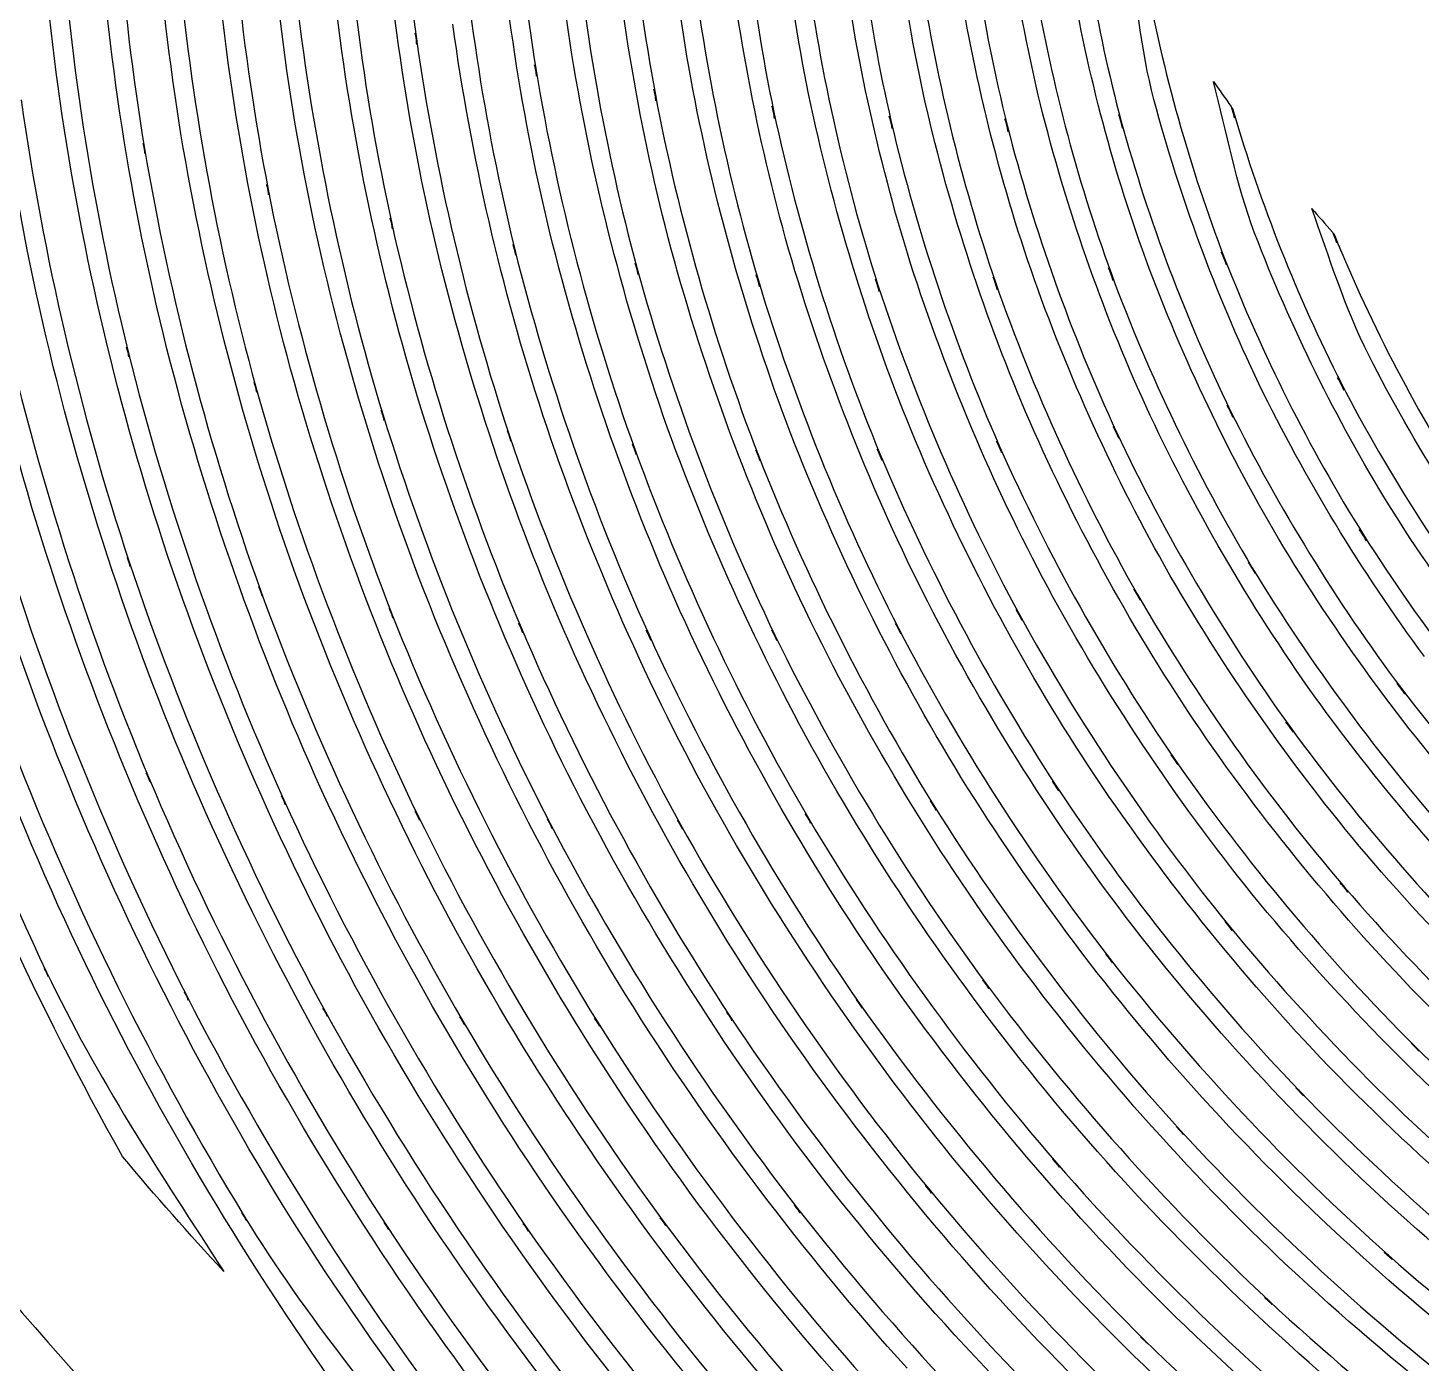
# Model space of a CAD drawing. Extents: x 1 to 1501, y -1248 to 252.
# Drawn here: x 183.8 to 506.5, y -997.5 to -688.3 of the extents above; entities that cross this region are included whole.
import ezdxf

# ---------------------------------------------------------------- set-up
doc = ezdxf.new("R2010")
doc.units = 0
doc.layers.add('Ebene_1', color=7, linetype='CONTINUOUS')

msp = doc.modelspace()

# ---------------------------------------------------------------- linework, layer by layer
at = {"layer": 'Ebene_1', "color": 7}
for p, q in [((273.48415, -689.51592), (273.84474, -692.09072)), ((273.78674, -690.80332), (273.78664, -690.80332)), ((301.15509, -696.82532), (301.58939, -699.47372)), ((301.49639, -698.13592), (301.49629, -698.13592)), ((328.73286, -702.44402), (329.24466, -705.1816)), ((329.11666, -703.7857), (329.11676, -703.7857)), ((356.13234, -706.3914), (356.72564, -709.2182)), ((462.48835, -706.4767), (463.24835, -709.1213)), ((356.56274, -707.7758), (356.56274, -707.7758)), ((383.26811, -708.687), (383.94671, -711.6069)), ((410.06646, -709.3501), (410.82646, -712.3669)), ((436.44609, -708.4156), (437.29139, -711.5293)), ((383.74901, -710.1218), (383.74891, -710.1218)), ((410.58996, -710.8197), (410.58996, -710.8197)), ((437.01999, -709.9395), (437.01999, -709.9395)), ((210.50734, -715.0658), (210.89514, -717.3846)), ((210.80614, -716.2097), (210.80594, -716.2097)), ((239.10115, -724.566), (239.56255, -726.943)), ((239.44235, -725.7293), (239.44235, -725.7293)), ((267.67547, -732.3407), (268.21836, -734.7914)), ((268.05937, -733.5466), (268.05937, -733.5466)), ((485.90935, -735.5746), (486.92139, -738.0719)), ((296.14899, -738.4092), (296.76938, -740.9258)), ((296.57168, -739.6268), (296.57168, -739.6268)), ((460.18505, -740.1658), (461.35611, -743.175)), ((460.92571, -741.6432), (460.92564, -741.6432)), ((324.42865, -742.7833), (325.13824, -745.3775)), ((324.90554, -744.0513), (324.90564, -744.0513)), ((434.05362, -743.8537), (435.12386, -746.7735)), ((434.72446, -745.2574), (434.72442, -745.2574)), ((352.44076, -745.4899), (353.23955, -748.1577)), ((352.96815, -746.8005), (352.96815, -746.8005)), ((380.10393, -746.5524), (380.98803, -749.2978)), ((380.67393, -747.8785), (380.67393, -747.8785)), ((407.33273, -745.9979), (408.30993, -748.8247)), ((407.95703, -747.3706), (407.95703, -747.3706)), ((206.64139, -762.2181), (207.18809, -764.4206)), ((207.01359, -763.2922), (207.01359, -763.2922)), ((236.18513, -770.4038), (236.80943, -772.6606)), ((487.12309, -769.2638), (488.5966, -772.1333)), ((487.9994, -770.6326), (487.99939, -770.6326)), ((236.60003, -771.4973), (236.60003, -771.4973)), ((265.61261, -776.8563), (266.32221, -779.1751)), ((461.51119, -775.6619), (462.88777, -778.4538)), ((462.34487, -777.0152), (462.34489, -777.0152)), ((266.07401, -777.9846), (266.07401, -777.9846)), ((435.16255, -780.5865), (436.43441, -783.3009)), ((294.84612, -781.6064), (295.64102, -783.9834)), ((295.35412, -782.7619), (295.35412, -782.7619)), ((408.14321, -783.9834), (409.31038, -786.624)), ((435.93421, -781.8972), (435.93425, -781.8972)), ((323.79272, -784.6581), (324.68071, -787.101)), ((324.35502, -785.8563), (324.35502, -785.8563)), ((352.38267, -786.0619), (353.35596, -788.563)), ((352.98366, -787.264), (352.98366, -787.264)), ((380.52274, -785.8175), (381.59296, -788.3923)), ((381.17417, -787.0467), (381.17414, -787.0467)), ((408.84898, -785.2436), (408.84891, -785.2436)), ((492.15232, -804.4263), (493.80808, -807.0593)), ((493.10618, -805.6672), (493.10622, -805.6672)), ((206.81191, -810.9098), (207.50601, -812.9998)), ((207.25401, -811.9257), (207.25401, -811.9257)), ((466.45909, -812.0809), (468.01014, -814.644)), ((467.37424, -813.3179), (467.37419, -813.3179)), ((237.26697, -817.6996), (238.04247, -819.8323)), ((237.75557, -818.7388), (237.75557, -818.7388)), ((439.93982, -818.2812), (441.37844, -820.7861)), ((440.77734, -819.4678), (440.77742, -819.4678)), ((267.50488, -822.7483), (268.36567, -824.9275)), ((268.03998, -823.8107), (268.03998, -823.8107)), ((412.66446, -822.9925), (413.99449, -825.4393)), ((413.43609, -824.1364), (413.43616, -824.1364)), ((297.45196, -826.0908), (298.39416, -828.3204)), ((298.01806, -827.1416), (298.01806, -827.1416)), ((327.01504, -827.7582), (328.05425, -830.0344)), ((327.64715, -828.8633), (327.64714, -828.8633)), ((356.12846, -827.7737), (357.26072, -830.108)), ((356.79932, -828.8827), (356.79926, -828.8827)), ((384.70284, -826.1722), (385.93204, -828.5608)), ((385.42404, -827.2967), (385.42404, -827.2967)), ((500.87703, -840.124), (502.68402, -842.5165)), ((501.89682, -841.2369), (501.89687, -841.2369)), ((475.15279, -849.0698), (476.83958, -851.4041)), ((476.10278, -850.1555), (476.10279, -850.1555)), ((448.51726, -856.6079), (450.09546, -858.8957)), ((449.41295, -857.6781), (449.41295, -857.6781)), ((211.22474, -860.8114), (212.05063, -862.7812)), ((211.72493, -861.7575), (211.72493, -861.7574)), ((421.04027, -862.6881), (422.51378, -864.9332)), ((421.88168, -863.7428), (421.88167, -863.7428)), ((242.52892, -866.1041), (243.43632, -868.1088)), ((243.07182, -867.0619), (243.07182, -867.0621)), ((392.78763, -867.2715), (394.15645, -869.4663)), ((273.5269, -869.6715), (274.51569, -871.7111)), ((274.10859, -870.6293), (274.10849, -870.6295)), ((363.83725, -870.296), (365.1091, -872.4559)), ((393.57865, -868.3146), (393.57873, -868.3146)), ((304.12538, -871.5329), (305.20722, -873.6152)), ((304.75742, -872.5178), (304.75738, -872.5179)), ((334.25464, -871.7307), (335.42957, -873.8441)), ((334.94877, -872.7467), (334.94874, -872.7467)), ((364.574, -871.3197), (364.57394, -871.3197)), ((487.68531, -886.284), (489.49616, -888.3973)), ((488.68577, -887.2534), (488.68575, -887.253)), ((460.99158, -895.2056), (462.69387, -897.2842)), ((461.94547, -896.1712), (461.94548, -896.1716)), ((433.37501, -902.7131), (434.96872, -904.7566)), ((187.61765, -906.1029), (188.48235, -907.9176)), ((434.27462, -903.6709), (434.27461, -903.6711)), ((188.13335, -906.9716), (188.13335, -906.9709)), ((404.89756, -908.7474), (406.38657, -910.7638)), ((405.73127, -909.6819), (405.73126, -909.6814)), ((220.03861, -911.5623), (220.98091, -913.4003)), ((220.59311, -912.4423), (220.59311, -912.4423)), ((252.13383, -915.2691), (253.16141, -917.142)), ((252.73101, -916.157), (252.73103, -916.1571)), ((345.64717, -916.2233), (346.93843, -918.1777)), ((375.63299, -913.2681), (377.02118, -915.2535)), ((376.41238, -914.191), (376.41239, -914.1911)), ((283.81811, -917.2619), (284.93099, -919.162)), ((284.46179, -918.1616), (284.46181, -918.1619)), ((315.01764, -917.5686), (316.2197, -919.4919)), ((315.7117, -918.4876), (315.71174, -918.4876)), ((346.37613, -917.1346), (346.37617, -917.1343)), ((504.12651, -923.3695), (506.03431, -925.258)), ((505.16962, -924.2265), (505.16961, -924.2265)), ((477.44447, -933.7231), (479.23983, -935.5882)), ((478.42943, -934.5723), (478.42937, -934.5721)), ((449.75418, -942.7038), (451.44485, -944.5496)), ((450.68875, -943.5526), (450.68868, -943.5528)), ((421.12163, -950.2575), (422.71146, -952.0839)), ((422.00576, -951.1029), (422.00573, -951.1025)), ((391.60888, -956.3256), (393.09788, -958.1365)), ((392.42709, -957.1515), (392.42708, -957.1516)), ((361.28954, -960.8699), (362.68549, -962.6575)), ((233.3893, -962.7779), (234.43626, -964.4918)), ((233.98647, -963.5768), (233.9865, -963.5769)), ((330.22968, -963.8253), (331.53256, -965.5974)), ((330.95476, -964.6434), (330.95477, -964.6433)), ((362.07669, -961.7075), (362.07674, -961.7079)), ((266.20194, -964.8218), (267.33422, -966.5551)), ((266.84952, -965.6401), (266.84954, -965.6398)), ((298.51045, -965.1553), (299.72804, -966.9119)), ((299.19684, -965.9739), (299.19685, -965.9733)), ((497.91846, -971.778), (499.79136, -973.4416)), ((498.91506, -972.5106), (498.91496, -972.511)), ((470.22815, -982.2825), (472.00023, -983.9383)), ((471.18204, -983.0193), (471.18205, -983.0195)), ((441.51032, -991.4071), (443.18545, -993.0512)), ((442.42935, -992.1592), (442.42932, -992.1591))]:
    msp.add_line(p, q, dxfattribs=at)
for points in [[(190.79341, -701.85812), (186.14172, -667.2751), (184.5958, -632.34798), (186.1635, -597.48716)], [(269.66471, -600.24066), (268.31783, -630.49258), (269.69371, -660.8017), (273.78664, -690.80332)], [(309.80997, -694.42922), (305.42218, -666.2863), (303.59488, -637.80888), (304.33861, -609.33406)], [(219.24369, -712.8015), (213.87937, -679.63381), (211.50542, -646.05219), (212.13209, -612.45947)], [(295.50535, -611.50897), (294.89045, -640.50788), (296.88989, -669.4983), (301.49629, -698.13572)], [(203.22514, -614.33497), (202.70974, -648.45179), (205.24461, -682.54401), (210.80594, -716.2087)], [(337.30271, -699.81882), (332.50403, -673.02081), (330.15525, -645.84659), (330.27252, -618.62077)], [(321.52045, -621.14127), (321.55245, -648.86399), (324.09016, -676.52221), (329.11676, -703.7857)], [(247.75989, -722.0418), (241.77338, -690.28142), (238.65429, -658.0519), (238.43028, -625.73247)], [(229.597, -627.91938), (229.9493, -660.7528), (233.24273, -693.48702), (239.44235, -725.7293)], [(347.62482, -629.05938), (348.21182, -655.51619), (351.20177, -681.86091), (356.56281, -707.7758)], [(364.59718, -703.5065), (359.48312, -678.06441), (356.70309, -652.21079), (356.28352, -626.26358)], [(391.63549, -705.5859), (386.28486, -681.46741), (383.16322, -656.91719), (382.29425, -632.22848)], [(373.73667, -635.35668), (374.78939, -660.531), (378.13996, -685.55651), (383.74875, -710.1218)], [(276.24119, -729.5488), (269.7257, -699.20692), (265.95676, -668.3415), (264.97276, -637.32268)], [(418.31423, -706.0114), (412.81995, -683.22331), (409.44783, -659.9815), (408.21685, -636.57428)], [(256.22102, -639.81208), (257.35319, -671.3488), (261.31185, -702.71952), (268.05947, -733.5465)], [(399.77024, -639.96338), (401.20032, -663.865), (404.81674, -687.58101), (410.58887, -710.8197)], [(185.70991, -749.6309), (178.1269, -714.2608), (173.71714, -678.28465), (172.5298, -642.13063)], [(425.64239, -642.96109), (427.36578, -665.5913), (431.16971, -688.01132), (437.0194, -709.9398)], [(304.61005, -735.3651), (297.65612, -706.4276), (293.3267, -676.92761), (291.67034, -647.21049)], [(283.01554, -650.02989), (284.83643, -680.24061), (289.36975, -710.2281), (296.57178, -739.6269)], [(215.19543, -759.3011), (206.95724, -725.4046), (201.76458, -690.84522), (199.68098, -656.02359)], [(332.78889, -739.4949), (325.48302, -711.9628), (320.68659, -683.83131), (318.44938, -655.43509)], [(190.933, -658.5214), (193.16335, -693.85592), (198.54389, -728.9178), (207.01359, -763.2918)], [(309.89527, -658.5415), (312.31614, -687.43881), (317.33368, -716.0584), (324.90564, -744.0516)], [(360.68862, -741.9767), (353.11744, -715.8348), (347.9426, -689.06422), (345.21294, -661.9846)], [(336.77145, -665.3853), (339.70203, -692.95862), (345.1177, -720.2078), (352.96838, -746.8005)], [(388.22729, -742.8027), (380.48028, -718.0349), (375.00861, -692.61252), (371.87915, -666.851)], [(218.41387, -670.9772), (221.46559, -704.9583), (227.55108, -738.598), (236.60003, -771.4976)], [(244.63839, -767.2362), (235.83605, -734.8067), (229.95999, -701.65562), (227.07266, -668.1776)], [(363.56185, -670.5425), (366.91105, -696.78822), (372.63456, -722.6714), (380.6739, -747.8785)], [(415.32353, -742.0154), (407.48681, -718.598), (401.81505, -694.51532), (398.37047, -670.0617)], [(444.57748, -704.8753), (441.55342, -693.18532), (440.36688, -681.15781), (438.80367, -669.1931)], [(390.18524, -674.05671), (393.86558, -698.98612), (399.80777, -723.5237), (407.95649, -747.3716)], [(441.90921, -739.6736), (434.06162, -717.5798), (428.26958, -694.81502), (424.5994, -671.6596)], [(416.56181, -675.93251), (420.48346, -699.54952), (426.55796, -722.753), (434.7247, -745.2573)], [(442.60393, -676.19231), (446.68372, -698.52682), (452.81058, -720.4373), (460.92579, -741.6432)], [(273.96124, -773.444), (264.68649, -742.4799), (258.21185, -710.7492), (254.61179, -678.62371)], [(246.06148, -681.74911), (249.84411, -714.363), (256.53885, -746.5674), (266.07401, -777.9847)], [(184.67458, -799.1139), (174.02261, -763.1862), (166.5963, -726.3851), (162.47894, -689.13972)], [(273.78664, -690.80332), (273.72464, -690.36632), (273.54505, -689.95332), (273.48415, -689.51592)], [(303.07071, -777.9343), (293.41894, -748.4391), (286.44674, -718.1378), (282.2245, -687.39491)], [(273.84474, -692.09072), (273.78574, -691.66472), (273.84475, -691.22972), (273.78674, -690.80332)], [(273.78664, -690.80332), (278.20894, -722.041), (285.42376, -752.8173), (295.35412, -782.7619)], [(301.49629, -698.13592), (301.42229, -697.68992), (301.22819, -697.27192), (301.15509, -696.82532)], [(331.88928, -780.7303), (321.95147, -752.6842), (314.56224, -723.8012), (309.80997, -694.42922)], [(301.49629, -698.13572), (306.46877, -728.0017), (314.11442, -757.3604), (324.35502, -785.8561)], [(301.58939, -699.47372), (301.51739, -699.03172), (301.56739, -698.57772), (301.49639, -698.13592)], [(360.35143, -781.9205), (350.20513, -755.3029), (342.49677, -727.8257), (337.30271, -699.81882)], [(215.13726, -807.3691), (203.89988, -772.9942), (195.75425, -737.683), (190.79341, -701.85812)], [(329.11676, -703.7857), (329.02976, -703.3277), (328.81876, -702.90272), (328.73286, -702.44402)], [(467.90542, -735.7918), (463.6516, -724.415), (461.39585, -712.4558), (458.37807, -700.70292)], [(458.37807, -700.70292), (459.72589, -702.64432), (461.10319, -704.5638), (462.48835, -706.4767)], [(182.23943, -704.9564), (187.3821, -741.2844), (195.75074, -777.0812), (207.25411, -811.9254)], [(329.24466, -705.1816), (329.15866, -704.7216), (329.20166, -704.2466), (329.11666, -703.7857)], [(329.11676, -703.7857), (334.5436, -732.2739), (342.52716, -760.2132), (352.98366, -787.2639)], [(356.56274, -707.7758), (356.46154, -707.3018), (356.23204, -706.8658), (356.13234, -706.3914)], [(388.35939, -781.4668), (378.09427, -756.2524), (370.14274, -730.1605), (364.59718, -703.5065)], [(415.8281, -779.401), (405.5365, -755.5795), (397.44087, -730.8748), (391.63549, -705.5859)], [(442.70074, -775.8054), (432.45568, -753.3322), (424.29542, -729.9735), (418.31423, -706.0114)], [(468.89033, -770.6869), (458.77981, -749.5419), (450.64914, -727.5135), (444.57748, -704.8753)], [(356.72564, -709.2182), (356.62564, -708.7442), (356.66064, -708.2502), (356.56274, -707.7758)], [(356.56281, -707.7758), (362.35709, -734.8896), (370.58921, -761.4198), (381.17421, -787.0467)], [(383.74891, -710.1218), (383.63291, -709.6298), (383.38241, -709.1798), (383.26811, -708.687)], [(410.58996, -710.8197), (410.46036, -710.3147), (410.19416, -709.8557), (410.06646, -709.3501)], [(437.01999, -709.9395), (436.87529, -709.4155), (436.58859, -708.9405), (436.44609, -708.4156)], [(462.94205, -707.4656), (462.86205, -707.1926), (462.74505, -706.9336), (462.62795, -706.6746)], [(462.62795, -706.6746), (462.70495, -706.7806), (462.77995, -706.8866), (462.85675, -706.9926)], [(462.85675, -706.9926), (462.88575, -707.1496), (462.89875, -707.3106), (462.94175, -707.4656)], [(462.94175, -707.4656), (469.33124, -729.2497), (477.71423, -750.3934), (487.99909, -770.6326)], [(463.24835, -709.1213), (463.09245, -708.5803), (463.09525, -708.0068), (462.94205, -707.4656)], [(245.46821, -813.9114), (233.73087, -781.0556), (224.95694, -747.2183), (219.24369, -712.8015)], [(383.74875, -710.1218), (389.82194, -735.8725), (398.21857, -761.016), (408.84875, -785.2436)], [(383.94671, -711.6069), (383.83351, -711.1189), (383.86071, -710.6099), (383.74901, -710.1218)], [(410.58887, -710.8197), (416.85579, -735.2353), (425.33491, -759.0269), (435.93316, -781.8972)], [(410.82646, -712.3669), (410.69836, -711.8599), (410.71596, -711.3272), (410.58996, -710.8197)], [(437.0194, -709.9398), (443.39022, -733.0265), (451.86223, -755.4794), (462.34431, -777.0155)], [(437.29139, -711.5293), (437.15019, -711.0093), (437.15879, -710.4601), (437.01999, -709.9395)], [(210.80594, -716.2097), (210.73994, -715.8207), (210.57254, -715.4557), (210.50734, -715.0658)], [(210.80594, -716.2087), (216.71766, -751.1183), (225.7367, -785.4326), (237.75557, -818.7378)], [(210.89514, -717.3846), (210.83014, -716.9966), (210.87014, -716.5976), (210.80614, -716.2097)], [(275.58199, -818.7117), (263.43948, -787.3835), (254.13022, -755.0325), (247.75989, -722.0418)], [(239.44235, -725.7293), (239.36435, -725.3323), (239.17845, -724.9633), (239.10115, -724.566)], [(239.44235, -725.7293), (246.03145, -759.2144), (255.59813, -792.035), (268.03998, -823.8108)], [(239.56255, -726.943), (239.48455, -726.543), (239.51955, -726.129), (239.44235, -725.7293)], [(268.05937, -733.5466), (267.96737, -733.1346), (267.76687, -732.7536), (267.67547, -732.3407)], [(305.38944, -821.8215), (292.93139, -791.9977), (283.17941, -761.1166), (276.24119, -729.5488)], [(494.32384, -764.0794), (488.88833, -753.1747), (485.20159, -741.5515), (481.14758, -730.0723)], [(481.14758, -730.0723), (482.73029, -731.9107), (484.29003, -733.7691), (485.90935, -735.5746)], [(268.21836, -734.7914), (268.12736, -734.3824), (268.14936, -733.9564), (268.05937, -733.5466)], [(268.05947, -733.5465), (275.22879, -765.5791), (285.25611, -796.9005), (298.01816, -827.1415)], [(334.82078, -823.256), (322.13391, -794.9259), (312.02464, -765.51), (304.61005, -735.3651)], [(187.87355, -849.8843), (174.04963, -813.6792), (163.47889, -776.3167), (156.27849, -738.2389)], [(296.57168, -739.6268), (296.46718, -739.2088), (296.25259, -738.8268), (296.14899, -738.4092)], [(498.96925, -798.7107), (486.70126, -778.7362), (476.31019, -757.6764), (467.90542, -735.7918)], [(486.44449, -736.4588), (486.34749, -736.2238), (486.21989, -736.0038), (486.09159, -735.7838)], [(486.09159, -735.7838), (486.17159, -735.8738), (486.24459, -735.9668), (486.32429, -736.0548)], [(486.32429, -736.0548), (486.36929, -736.1878), (486.39229, -736.3278), (486.44449, -736.4578)], [(486.44449, -736.4578), (495.07796, -757.4602), (505.63076, -777.6139), (517.97749, -796.67)], [(486.92139, -738.0719), (486.71009, -737.5509), (486.65319, -736.9806), (486.44449, -736.4588)], [(296.76938, -740.9258), (296.66388, -740.4998), (296.67638, -740.0528), (296.57168, -739.6268)], [(296.57178, -739.6269), (304.23747, -770.2458), (314.63351, -800.1088), (327.64724, -828.8634)], [(363.77904, -823.0467), (350.95395, -796.1844), (340.58787, -768.2216), (332.78889, -739.4949)], [(392.18673, -821.2088), (379.31962, -795.8007), (368.77964, -769.2841), (360.68862, -741.9767)], [(447.10859, -812.9261), (434.37885, -790.3048), (423.74504, -766.5705), (415.32353, -742.0154)], [(473.44221, -806.5167), (460.91036, -785.2434), (450.3618, -762.8709), (441.90921, -739.6736)], [(460.92564, -741.6432), (460.72384, -741.1292), (460.38455, -740.6802), (460.18505, -740.1658)], [(461.35611, -743.175), (461.16401, -742.679), (461.11561, -742.1397), (460.92571, -741.6432)], [(460.92579, -741.6432), (469.67293, -763.9275), (480.43742, -785.356), (493.10637, -805.6672)], [(324.90564, -744.0513), (324.78514, -743.6153), (324.54805, -743.2193), (324.42865, -742.7833)], [(325.13824, -745.3775), (325.01964, -744.9435), (325.02304, -744.4855), (324.90554, -744.0513)], [(324.90564, -744.0516), (332.96837, -773.2291), (343.64166, -801.6202), (356.79926, -828.883)], [(419.99298, -817.8275), (407.15366, -793.8336), (396.52642, -768.7216), (388.22729, -742.8027)], [(434.72442, -745.2574), (434.54332, -744.7704), (434.23282, -744.3414), (434.05362, -743.8537)], [(435.12386, -746.7735), (434.94316, -746.2815), (434.90316, -745.7497), (434.72446, -745.2574)], [(434.7247, -745.2573), (443.51097, -768.8928), (454.43538, -791.6755), (467.37447, -813.3178)], [(352.96815, -746.8005), (352.83186, -746.3485), (352.57576, -745.9425), (352.44076, -745.4899)], [(353.23955, -748.1577), (353.10735, -747.7147), (353.09905, -747.2437), (352.96815, -746.8005)], [(352.96838, -746.8005), (361.34215, -774.5552), (372.20342, -801.495), (385.42427, -827.2967)], [(380.67393, -747.8785), (380.52443, -747.4205), (380.25193, -747.0115), (380.10393, -746.5524)], [(380.6739, -747.8785), (389.26789, -774.2374), (400.23238, -799.7591), (413.43613, -824.1364)], [(380.98803, -749.2978), (380.83893, -748.8358), (380.82143, -748.3408), (380.67393, -747.8785)], [(407.95703, -747.3706), (407.79083, -746.8946), (407.49733, -746.4736), (407.33273, -745.9979)], [(407.95649, -747.3716), (416.68974, -772.3492), (427.66991, -796.4808), (440.77688, -819.4688)], [(408.30993, -748.8247), (408.14653, -748.3517), (408.11873, -747.8437), (407.95703, -747.3706)], [(219.27093, -856.6696), (204.92509, -822.056), (193.69711, -786.2378), (185.70991, -749.6309)], [(177.40013, -753.3498), (185.60251, -790.4325), (197.08627, -826.7133), (211.72503, -861.7573)], [(250.44323, -861.7293), (235.6682, -828.7032), (223.87583, -794.4255), (215.19543, -759.3011)], [(207.01359, -763.2922), (206.92159, -762.9242), (206.73289, -762.5862), (206.64139, -762.2181)], [(207.01359, -763.2918), (215.92557, -798.8824), (227.99049, -833.6125), (243.07182, -867.0617)], [(207.18809, -764.4206), (207.09609, -764.0506), (207.10509, -763.6626), (207.01359, -763.2922)], [(531.80514, -823.4268), (517.5109, -804.8373), (504.97132, -784.9709), (494.32384, -764.0794)], [(281.28989, -865.0461), (266.18197, -833.6001), (253.918, -800.8688), (244.63839, -767.2362)], [(236.60003, -771.4973), (236.49493, -771.1213), (236.28953, -770.7803), (236.18513, -770.4038)], [(507.24798, -833.8732), (492.55762, -814.0264), (479.72116, -792.8775), (468.89033, -770.6869)], [(487.99939, -770.6326), (487.74929, -770.1506), (487.37109, -769.7466), (487.12309, -769.2638)], [(487.99909, -770.6326), (499.02755, -791.8863), (511.98099, -812.0826), (526.70575, -830.965)], [(488.5966, -772.1333), (488.35, -771.6533), (488.2439, -771.1136), (487.9994, -770.6326)], [(236.80943, -772.6606), (236.70393, -772.2806), (236.70473, -771.8776), (236.60003, -771.4973)], [(236.60003, -771.4976), (246.12689, -805.5938), (258.67847, -838.7687), (274.10849, -870.6298)], [(311.72562, -866.6627), (296.37818, -836.7781), (283.74474, -805.5826), (273.96124, -773.444)], [(266.07401, -777.9846), (265.95401, -777.5956), (265.73171, -777.2456), (265.61261, -776.8563)], [(481.72148, -842.9935), (466.69794, -821.8294), (453.64209, -799.3413), (442.70074, -775.8054)], [(462.34489, -777.0152), (462.10879, -776.5392), (461.74549, -776.1382), (461.51119, -775.6619)], [(462.34431, -777.0155), (473.54623, -799.5837), (486.78119, -821.0793), (501.89628, -841.2372)], [(462.88777, -778.4538), (462.66107, -777.9928), (462.56967, -777.4768), (462.34487, -777.0152)], [(266.32221, -779.1751), (266.20341, -778.7871), (266.19201, -778.3731), (266.07401, -777.9846)], [(266.07401, -777.9847), (276.12479, -810.5873), (289.06815, -842.2239), (304.75738, -872.518)], [(341.71531, -866.6589), (326.20326, -838.2979), (313.2701, -808.606), (303.07071, -777.9343)], [(371.11941, -864.9956), (355.53741, -838.1408), (342.41216, -809.94), (331.88928, -780.7303)], [(455.26765, -850.711), (439.98786, -828.1834), (426.79193, -804.3171), (415.8281, -779.401)], [(435.93425, -781.8972), (435.71735, -781.4382), (435.37795, -781.0472), (435.16255, -780.5865)], [(295.35412, -782.7619), (295.21952, -782.3619), (294.97982, -782.0059), (294.84612, -781.6064)], [(295.35412, -782.7619), (305.83767, -813.8818), (319.08695, -843.9964), (334.94874, -872.7467)], [(295.64102, -783.9834), (295.50822, -783.5864), (295.48602, -783.1594), (295.35412, -782.7619)], [(399.89952, -861.7652), (384.33958, -836.3934), (371.10717, -809.6718), (360.35143, -781.9205)], [(427.9579, -856.9608), (412.50767, -833.0401), (399.25722, -807.7747), (388.35939, -781.4668)], [(408.84891, -785.2436), (408.65221, -784.8026), (408.33851, -784.4246), (408.14321, -783.9834)], [(435.93316, -781.8972), (447.22807, -805.821), (460.6663, -828.6677), (476.10169, -850.1555)], [(436.43441, -783.3009), (436.22351, -782.8499), (436.14351, -782.3489), (435.93421, -781.8972)], [(59.65924, -786.7367), (96.98243, -875.95559), (151.20925, -957.11361), (219.35229, -1025.7397)], [(324.35502, -785.8563), (324.20342, -785.4413), (323.94332, -785.0733), (323.79272, -784.6581)], [(324.35502, -785.8561), (335.17526, -815.4936), (348.63336, -844.0941), (364.57394, -871.3195)], [(324.68071, -787.101), (324.53432, -786.697), (324.50032, -786.261), (324.35502, -785.8563)], [(352.98366, -787.264), (352.81947, -786.846), (352.54567, -786.48), (352.38267, -786.0619)], [(352.98366, -787.2639), (364.05601, -815.4467), (377.63637, -842.5694), (393.57873, -868.3145)], [(353.35596, -788.563), (353.19206, -788.142), (353.14646, -787.685), (352.98366, -787.264)], [(381.17414, -787.0467), (380.99414, -786.6187), (380.70144, -786.2467), (380.52274, -785.8175)], [(381.59296, -788.3923), (381.41196, -787.9573), (381.35386, -787.4823), (381.17417, -787.0467)], [(381.17421, -787.0467), (392.40704, -813.7884), (406.02737, -839.4556), (421.88174, -863.7428)], [(408.84875, -785.2436), (420.15601, -810.5668), (433.7267, -834.8087), (449.41279, -857.6781)], [(409.31038, -786.624), (409.11348, -786.179), (409.04428, -785.689), (408.84898, -785.2436)], [(195.49312, -901.6238), (178.40372, -865.4027), (164.5733, -827.7302), (154.15356, -789.0593)], [(145.97558, -793.061), (156.6273, -832.2043), (170.7359, -870.3232), (188.13334, -906.9709)], [(227.77074, -906.8468), (210.23783, -872.2844), (195.81664, -836.231), (184.67458, -799.1139)], [(543.70951, -857.5308), (527.0296, -839.3289), (512.05857, -819.6416), (498.96925, -798.7107)], [(176.62837, -803.3525), (188.02101, -840.9494), (202.73041, -877.4555), (220.59311, -912.4426)], [(519.2721, -869.2649), (502.11724, -849.7844), (486.78061, -828.7823), (473.44221, -806.5167)], [(493.10622, -805.6672), (492.82612, -805.2252), (492.43072, -804.8692), (492.15232, -804.4263)], [(493.80808, -807.0593), (493.53068, -806.6183), (493.38188, -806.1093), (493.10618, -805.6672)], [(493.10637, -805.6672), (506.60693, -826.9454), (522.01779, -846.9463), (539.16115, -865.4179)], [(259.70304, -910.3092), (241.81734, -877.3874), (226.90718, -842.9378), (215.13726, -807.3691)], [(207.25401, -811.9257), (207.13671, -811.5747), (206.92861, -811.2607), (206.81191, -810.9098)], [(207.50601, -812.9998), (207.38981, -812.6498), (207.36951, -812.2758), (207.25401, -811.9257)], [(207.25411, -811.9254), (219.28946, -847.9496), (234.5084, -882.8304), (252.73113, -916.1567)], [(493.7838, -879.7148), (476.2335, -858.9121), (460.61658, -836.5562), (447.10859, -812.9261)], [(467.37419, -813.3179), (467.10739, -812.8789), (466.72439, -812.5209), (466.45909, -812.0809)], [(291.22829, -912.0781), (273.0852, -880.7817), (257.77166, -847.9307), (245.46821, -813.9114)], [(468.01014, -814.644), (467.75654, -814.223), (467.62634, -813.74), (467.37424, -813.3179)], [(467.37447, -813.3178), (481.10736, -835.9246), (496.85974, -857.2359), (514.45295, -876.9888)], [(237.75557, -818.7388), (237.62397, -818.3788), (237.39787, -818.0598), (237.26697, -817.6996)], [(237.75557, -818.7378), (250.33936, -853.2013), (265.96719, -886.4738), (284.46181, -918.1609)], [(238.04247, -819.8323), (237.91357, -819.4773), (237.88367, -819.0943), (237.75557, -818.7388)], [(322.24171, -912.1399), (303.93487, -882.4499), (288.32324, -851.1833), (275.58199, -818.7117)], [(467.29248, -888.8002), (449.41598, -866.6191), (433.58729, -842.8659), (419.99298, -817.8275)], [(440.77742, -819.4678), (440.53442, -819.0478), (440.18162, -818.7018), (439.93982, -818.2812)], [(440.77688, -819.4688), (454.66716, -843.4654), (470.696, -866.1528), (488.68521, -887.254)], [(441.37844, -820.7861), (441.13724, -820.3661), (441.01714, -819.8881), (440.77734, -819.4678)], [(268.03998, -823.8107), (267.89358, -823.4417), (267.65048, -823.1177), (267.50488, -822.7483)], [(352.71224, -910.6043), (334.31864, -882.4814), (318.48198, -852.7699), (305.38944, -821.8215)], [(439.87014, -896.4857), (421.74291, -872.8795), (405.78512, -847.684), (392.18673, -821.2088)], [(268.36567, -824.9275), (268.22327, -824.5655), (268.18157, -824.1725), (268.03998, -823.8107)], [(268.03998, -823.8108), (281.08102, -856.7272), (297.03197, -888.4113), (315.71174, -918.4876)], [(382.50029, -907.4206), (364.11946, -880.8496), (348.16505, -852.6788), (334.82078, -823.256)], [(411.5904, -902.7209), (393.29558, -877.6489), (377.29528, -850.985), (363.77904, -823.0467)], [(413.43616, -824.1364), (413.21426, -823.7324), (412.88526, -823.3974), (412.66446, -822.9925)], [(413.99449, -825.4393), (413.76769, -825.0233), (413.66159, -824.5523), (413.43609, -824.1364)], [(413.43613, -824.1364), (427.40383, -849.5632), (443.63668, -873.6694), (461.94545, -896.1716)], [(298.01806, -827.1416), (297.86146, -826.7746), (297.60776, -826.4576), (297.45196, -826.0908)], [(298.39416, -828.3204), (298.23266, -827.9404), (298.17876, -827.5224), (298.01806, -827.1416)], [(298.01816, -827.1415), (311.42137, -858.5221), (327.60316, -888.6414), (346.37627, -917.1342)], [(327.64714, -828.8633), (327.47004, -828.4763), (327.19134, -828.1453), (327.01504, -827.7582)], [(328.05425, -830.0344), (327.88265, -829.6574), (327.81785, -829.2404), (327.64715, -828.8633)], [(327.64724, -828.8634), (341.32165, -858.7054), (357.63748, -887.264), (376.41249, -914.1912)], [(356.79926, -828.8827), (356.60916, -828.4937), (356.31766, -828.1627), (356.12846, -827.7737)], [(356.79926, -828.883), (370.65749, -857.2259), (387.03299, -884.268), (405.73126, -909.6817)], [(357.26072, -830.108), (357.06962, -829.715), (356.98942, -829.277), (356.79932, -828.8827)], [(385.42404, -827.2967), (385.21834, -826.9007), (384.90744, -826.5687), (384.70284, -826.1722)], [(385.93204, -828.5608), (385.72334, -828.1568), (385.63164, -827.7018), (385.42404, -827.2967)], [(385.42427, -827.2967), (399.38294, -854.171), (415.72665, -879.7325), (434.27484, -903.6711)], [(205.71846, -949.6484), (186.31479, -914.9435), (169.54799, -878.8161), (156.32113, -841.3145)], [(501.89687, -841.2369), (501.59157, -840.8359), (501.18097, -840.5259), (500.87703, -840.124)], [(501.89628, -841.2372), (517.91672, -862.2934), (535.81506, -881.8491), (555.38064, -899.658)], [(502.68402, -842.5165), (502.38142, -842.1165), (502.19792, -841.6385), (501.89682, -841.2369)], [(535.12053, -904.5397), (515.49226, -885.6847), (497.62574, -865.0815), (481.72148, -842.9935)], [(240.75298, -957.5009), (219.97275, -923.266), (202.27741, -887.2518), (187.87355, -849.8843)], [(509.71755, -916.3404), (489.62327, -896.151), (471.40264, -874.1868), (455.26765, -850.711)], [(476.10279, -850.1555), (475.81909, -849.7655), (475.43529, -849.4605), (475.15279, -849.0698)], [(476.10169, -850.1555), (492.42178, -872.5664), (510.73259, -893.4527), (530.82301, -912.5548)], [(476.83958, -851.4041), (476.55568, -851.0121), (476.38538, -850.5491), (476.10278, -850.1555)], [(180.16092, -854.7118), (194.84403, -892.5225), (212.85637, -928.951), (233.98651, -963.577)], [(273.39899, -959.3228), (252.34642, -926.7772), (234.23243, -892.4272), (219.27093, -856.6696)], [(483.26475, -926.8594), (462.76361, -905.27), (444.25408, -881.8768), (427.9579, -856.9608)], [(449.41295, -857.6781), (449.14695, -857.2951), (448.78206, -856.9921), (448.51726, -856.6079)], [(449.41279, -857.6781), (465.95903, -881.4946), (484.61437, -903.7686), (505.16946, -924.2265)], [(450.09546, -858.8957), (449.83056, -858.5117), (449.67676, -858.0627), (449.41295, -857.6781)], [(211.72493, -861.7574), (211.58603, -861.4284), (211.36304, -861.1414), (211.22474, -860.8114)], [(212.05063, -862.7812), (211.91183, -862.4502), (211.86323, -862.0882), (211.72493, -861.7575)], [(211.72503, -861.7573), (226.98439, -897.9511), (245.43025, -932.7157), (266.84964, -965.6397)], [(305.5213, -959.4346), (284.2949, -928.5672), (265.86541, -895.871), (250.44323, -861.7293)], [(455.78026, -936.0107), (434.96453, -912.9875), (416.2657, -888.1398), (399.89952, -861.7652)], [(421.88167, -863.7428), (421.63327, -863.3668), (421.28767, -863.0648), (421.04027, -862.6881)], [(422.51378, -864.9332), (422.26658, -864.5572), (422.12778, -864.1202), (421.88168, -863.7428)], [(421.88174, -863.7428), (438.56819, -889.0021), (457.48985, -912.7083), (478.42944, -934.5721)], [(243.07182, -867.0621), (242.91952, -866.7271), (242.68072, -866.4391), (242.52892, -866.1041)], [(243.07182, -867.0617), (258.80693, -901.6325), (277.59084, -934.7339), (299.19685, -965.9729)], [(243.43632, -868.1088), (243.28352, -867.7718), (243.22402, -867.3998), (243.07182, -867.0619)], [(337.05817, -957.8966), (315.7414, -928.667), (297.08237, -897.5952), (281.28989, -865.0461)], [(367.91658, -954.7243), (346.60022, -927.1041), (327.79399, -897.6342), (311.72562, -866.6627)], [(398.03814, -949.9858), (376.8109, -923.9462), (357.96564, -896.058), (341.71531, -866.6589)], [(427.34914, -943.7314), (406.28581, -919.2216), (387.46981, -892.8716), (371.11941, -864.9956)], [(393.57873, -868.3146), (393.34663, -867.9446), (393.01893, -867.6426), (392.78763, -867.2715)], [(274.10849, -870.6295), (273.94409, -870.2935), (273.6906, -870.0085), (273.5269, -869.6715)], [(274.10849, -870.6298), (290.22632, -903.5963), (309.24567, -935.0592), (330.95477, -964.6436)], [(274.51569, -871.7111), (274.34669, -871.3641), (274.27679, -870.9771), (274.10859, -870.6293)], [(364.57394, -871.3197), (364.35944, -870.9577), (364.05095, -870.6587), (363.83725, -870.296)], [(394.15645, -869.4663), (393.92885, -869.1013), (393.80525, -868.6803), (393.57865, -868.3146)], [(393.57873, -868.3145), (410.32567, -895.0541), (429.43462, -920.2348), (450.68868, -943.5527)], [(304.75738, -872.5179), (304.57618, -872.1719), (304.30578, -871.8799), (304.12538, -871.5329)], [(304.75738, -872.518), (321.16987, -903.8964), (340.35079, -933.7433), (362.07674, -961.708)], [(305.20722, -873.6152), (305.02442, -873.2642), (304.93962, -872.8692), (304.75742, -872.5178)], [(334.94874, -872.7467), (334.74864, -872.3877), (334.45394, -872.0907), (334.25464, -871.7307)], [(334.94874, -872.7467), (351.55475, -902.5398), (370.78861, -930.7876), (392.42708, -957.1516)], [(335.42957, -873.8441), (335.23547, -873.4941), (335.14207, -873.0971), (334.94877, -872.7467)], [(364.57394, -871.3195), (381.29461, -899.5768), (400.51345, -926.2776), (422.00573, -951.1023)], [(365.1091, -872.4559), (364.8963, -872.0949), (364.7859, -871.6819), (364.574, -871.3197)], [(554.80629, -939.3028), (532.70593, -921.3215), (512.28673, -901.3776), (493.7838, -879.7148)], [(488.68575, -887.253), (488.38175, -886.901), (487.98825, -886.637), (487.68531, -886.284)], [(488.68521, -887.254), (507.63148, -909.2133), (528.52082, -929.4196), (551.10364, -947.6175)], [(489.49616, -888.3973), (489.19126, -888.0413), (488.98946, -887.6103), (488.68577, -887.2534)], [(529.59073, -952.5295), (506.94831, -933.2064), (486.10313, -911.874), (467.29248, -888.8002)], [(503.21146, -964.4959), (480.09948, -943.7708), (458.90502, -921.0092), (439.87014, -896.4857)], [(461.94548, -896.1716), (461.65738, -895.8216), (461.27878, -895.5566), (460.99158, -895.2056)], [(461.94545, -896.1716), (481.18319, -919.5502), (502.4786, -941.1449), (525.58926, -960.6997)], [(462.69387, -897.2842), (462.41017, -896.9372), (462.22827, -896.5191), (461.94547, -896.1712)], [(256.06582, -1004.4087), (233.08555, -971.863), (212.60291, -937.6101), (195.49312, -901.6238)], [(475.74215, -975.1516), (452.23206, -952.9754), (430.76722, -928.7344), (411.5904, -902.7209)], [(434.27461, -903.6711), (434.00401, -903.3251), (433.64471, -903.0601), (433.37501, -902.7131)], [(188.13335, -906.9709), (187.98775, -906.6669), (187.76275, -906.4069), (187.61765, -906.1029)], [(434.96872, -904.7566), (434.70422, -904.4166), (434.53832, -904.0106), (434.27462, -903.6709)], [(434.27484, -903.6711), (453.71932, -928.5069), (475.34999, -951.5458), (498.91519, -972.511)], [(188.13334, -906.9709), (199.74123, -931.2396), (214.52139, -953.731), (229.18208, -976.2685)], [(188.48235, -907.9176), (188.33745, -907.6136), (188.27775, -907.2756), (188.13335, -906.9716)], [(291.60064, -1008.3365), (267.35768, -976.4636), (245.99967, -942.5007), (227.77074, -906.8468)], [(447.25309, -984.4424), (423.41047, -960.7539), (401.74423, -934.9781), (382.50029, -907.4206)], [(405.73126, -909.6814), (405.48176, -909.3454), (405.14636, -909.0834), (404.89756, -908.7474)], [(405.73126, -909.6817), (425.31477, -936.0347), (447.21562, -960.5787), (471.18205, -983.0198)], [(406.38657, -910.7638), (406.13537, -910.4238), (405.98167, -910.0218), (405.73127, -909.6819)], [(220.59311, -912.4423), (220.43421, -912.1333), (220.19711, -911.8713), (220.03861, -911.5623)], [(220.98091, -913.4003), (220.82351, -913.0933), (220.75011, -912.7503), (220.59311, -912.4423)], [(220.59311, -912.4426), (239.15163, -948.5195), (260.87699, -982.8754), (285.51652, -1015.1073)], [(324.25809, -1006.7387), (299.9192, -976.5736), (278.31998, -944.3039), (259.70304, -910.3092)], [(356.22539, -1003.5015), (331.88745, -975.0183), (310.13607, -944.4243), (291.22829, -912.0781)], [(387.42878, -998.6736), (363.16657, -971.8258), (341.35362, -942.8668), (322.24171, -912.1399)], [(417.79849, -992.3064), (393.71016, -967.0665), (371.931, -939.7234), (352.71224, -910.6043)], [(252.73103, -916.1571), (252.55853, -915.8441), (252.30583, -915.5821), (252.13383, -915.2691)], [(253.16141, -917.142), (252.98861, -916.827), (252.90321, -916.472), (252.73101, -916.157)], [(252.73113, -916.1567), (271.68828, -950.5547), (293.66374, -983.1955), (318.40294, -1013.6991)], [(346.37617, -917.1343), (346.16037, -916.8093), (345.86237, -916.5483), (345.64717, -916.2233)], [(376.41239, -914.1911), (376.18019, -913.8611), (375.86449, -913.5991), (375.63299, -913.2681)], [(377.02118, -915.2535), (376.78648, -914.9185), (376.64628, -914.5265), (376.41238, -914.191)], [(376.41249, -914.1912), (396.04782, -942.0986), (418.13884, -968.1908), (442.42942, -992.1592)], [(284.46181, -918.1619), (284.27441, -917.8439), (284.00491, -917.5809), (283.81811, -917.2619)], [(284.93099, -919.162), (284.74439, -918.844), (284.64789, -918.48), (284.46179, -918.1616)], [(284.46181, -918.1609), (303.72457, -950.8981), (325.86158, -981.8536), (350.61444, -1010.6622)], [(315.71174, -918.4876), (315.50754, -918.1616), (315.22124, -917.8946), (315.01764, -917.5686)], [(316.2197, -919.4919), (316.0208, -919.1729), (315.9101, -918.8069), (315.7117, -918.4876)], [(315.71174, -918.4876), (335.18656, -949.5828), (357.39187, -978.8772), (382.06988, -1006.0256)], [(346.93843, -918.1777), (346.72003, -917.8477), (346.59393, -917.4647), (346.37613, -917.1346)], [(346.37627, -917.1342), (365.97827, -946.6223), (388.17187, -974.3019), (412.6995, -999.8406)], [(505.16961, -924.2265), (504.84821, -923.9105), (504.44701, -923.6865), (504.12651, -923.3695)], [(505.16946, -924.2265), (526.74889, -945.4685), (550.19, -964.7258), (575.22299, -981.7592)], [(506.03431, -925.258), (505.71471, -924.942), (505.48832, -924.544), (505.16962, -924.2265)], [(553.34543, -987.8588), (528.20084, -969.6697), (504.75169, -949.2509), (483.26475, -926.8594)], [(478.42937, -934.5721), (478.12727, -934.2601), (477.74577, -934.0361), (477.44447, -933.7231)], [(479.23983, -935.5882), (478.93873, -935.2752), (478.72963, -934.8862), (478.42943, -934.5723)], [(478.42944, -934.5721), (500.3727, -957.2494), (524.30428, -977.9115), (549.94484, -996.3043)], [(527.14833, -1001.3297), (501.45106, -981.7349), (477.56794, -959.8743), (455.78026, -936.0107)], [(499.78354, -1013.5446), (473.60147, -992.4826), (449.36387, -969.1187), (427.34914, -943.7314)], [(450.68868, -943.5528), (450.40308, -943.2428), (450.03908, -943.0148), (449.75418, -942.7038)], [(450.68868, -943.5527), (472.91809, -967.7117), (497.26405, -989.8316), (523.44495, -1009.6434)], [(451.44485, -944.5496), (451.16265, -944.2416), (450.97015, -943.8616), (450.68875, -943.5526)], [(229.18208, -976.2685), (221.13993, -967.59235), (213.31627, -958.7162), (205.71846, -949.6484)], [(471.31785, -1024.4561), (444.71968, -1001.8688), (420.20081, -976.943), (398.03814, -949.9858)], [(422.00573, -951.1025), (421.73703, -950.7945), (421.38973, -950.5655), (421.12163, -950.2575)], [(422.00573, -951.1023), (444.4467, -976.795), (469.13574, -1000.4294), (495.78958, -1021.7221)], [(422.71146, -952.0839), (422.44656, -951.7789), (422.26996, -951.4079), (422.00576, -951.1029)], [(441.78183, -1033.9564), (414.85107, -1009.795), (390.13116, -983.2817), (367.91658, -954.7243)], [(311.13225, -1052.5733), (285.14232, -1022.8256), (261.35305, -991.2131), (240.75298, -957.5009)], [(411.24916, -1042.0184), (384.06836, -1016.2371), (359.24281, -988.0845), (337.05817, -957.8966)], [(392.42708, -957.1516), (392.17948, -956.8526), (391.85588, -956.6256), (391.60888, -956.3256)], [(392.42708, -957.1516), (415.00591, -984.4339), (439.97448, -1009.6449), (467.04071, -1032.4828)], [(393.09788, -958.1365), (392.84468, -957.8295), (392.67958, -957.4595), (392.42709, -957.1515)], [(347.50076, -1053.6002), (320.05493, -1024.4326), (295.25767, -992.8802), (273.39899, -959.3228)], [(379.80535, -1048.5857), (352.44747, -1021.1308), (327.59061, -991.2967), (305.5213, -959.4346)], [(362.07674, -961.7079), (361.84014, -961.4059), (361.52564, -961.1729), (361.28954, -960.8699)], [(233.9865, -963.5769), (233.8122, -963.2929), (233.5633, -963.0619), (233.3893, -962.7779)], [(234.43626, -964.4918), (234.25836, -964.2018), (234.16387, -963.8678), (233.98647, -963.5768)], [(233.98651, -963.577), (248.22506, -986.7569), (265.5697, -1007.7347), (282.59279, -1028.931)], [(330.95477, -964.6433), (330.73777, -964.3493), (330.44617, -964.1193), (330.22968, -963.8253)], [(331.53256, -965.5974), (331.31166, -965.2974), (331.17516, -964.9434), (330.95476, -964.6434)], [(330.95477, -964.6436), (353.53159, -995.187), (378.78391, -1023.6595), (406.41375, -1049.7231)], [(362.68549, -962.6575), (362.45369, -962.3605), (362.30789, -962.0055), (362.07669, -961.7075)], [(362.07674, -961.708), (384.69266, -990.5968), (409.83607, -1017.4112), (437.21774, -1041.8319)], [(581.02803, -1022.0054), (553.41891, -1005.2032), (527.37901, -985.9544), (503.21146, -964.4959)], [(266.84954, -965.6398), (266.65864, -965.3478), (266.39244, -965.1138), (266.20194, -964.8218)], [(267.33422, -966.5551), (267.14512, -966.2651), (267.03812, -965.9301), (266.84952, -965.6401)], [(266.84964, -965.6397), (289.07908, -999.5808), (314.2785, -1031.479), (342.15349, -1060.9603)], [(299.19685, -965.9733), (298.99295, -965.6803), (298.71395, -965.4483), (298.51045, -965.1553)], [(299.72804, -966.9119), (299.52264, -966.6159), (299.40164, -966.2699), (299.19684, -965.9739)], [(299.19685, -965.9729), (321.64775, -998.2064), (346.91837, -1028.3779), (374.71787, -1056.1323)], [(498.91496, -972.511), (498.60496, -972.238), (498.22776, -972.052), (497.91846, -971.778)], [(499.79136, -973.4416), (499.47166, -973.1586), (499.23396, -972.7946), (498.91506, -972.5106)], [(498.91519, -972.511), (523.55402, -994.2225), (550.08713, -1013.6811), (578.20527, -1030.6525)], [(555.08652, -1037.0157), (526.84374, -1018.8052), (500.29245, -998.1003), (475.74215, -975.1516)], [(471.18205, -983.0195), (470.88695, -982.7455), (470.52265, -982.5575), (470.22815, -982.2825)], [(472.00023, -983.9383), (471.69954, -983.6583), (471.48204, -983.3003), (471.18204, -983.0193)], [(471.18205, -983.0198), (496.19397, -1006.2365), (523.22896, -1027.1713), (551.97277, -1045.5663)], [(527.90035, -1050.8239), (499.09177, -1031.1439), (472.10531, -1008.9285), (447.25309, -984.4424)], [(499.51989, -1063.3684), (470.21807, -1042.1597), (442.87182, -1018.3764), (417.79849, -992.3064)], [(442.42932, -992.1591), (442.14582, -991.8821), (441.79322, -991.6851), (441.51032, -991.4071)], [(443.18545, -993.0512), (442.90685, -992.7772), (442.70735, -992.4332), (442.42935, -992.1592)], [(442.42942, -992.1592), (467.7333, -1016.9253), (495.19307, -1039.3835), (524.49202, -1059.262)]]:
    msp.add_open_spline(points, degree=3, dxfattribs=at)

doc.saveas('drawing.dxf')
